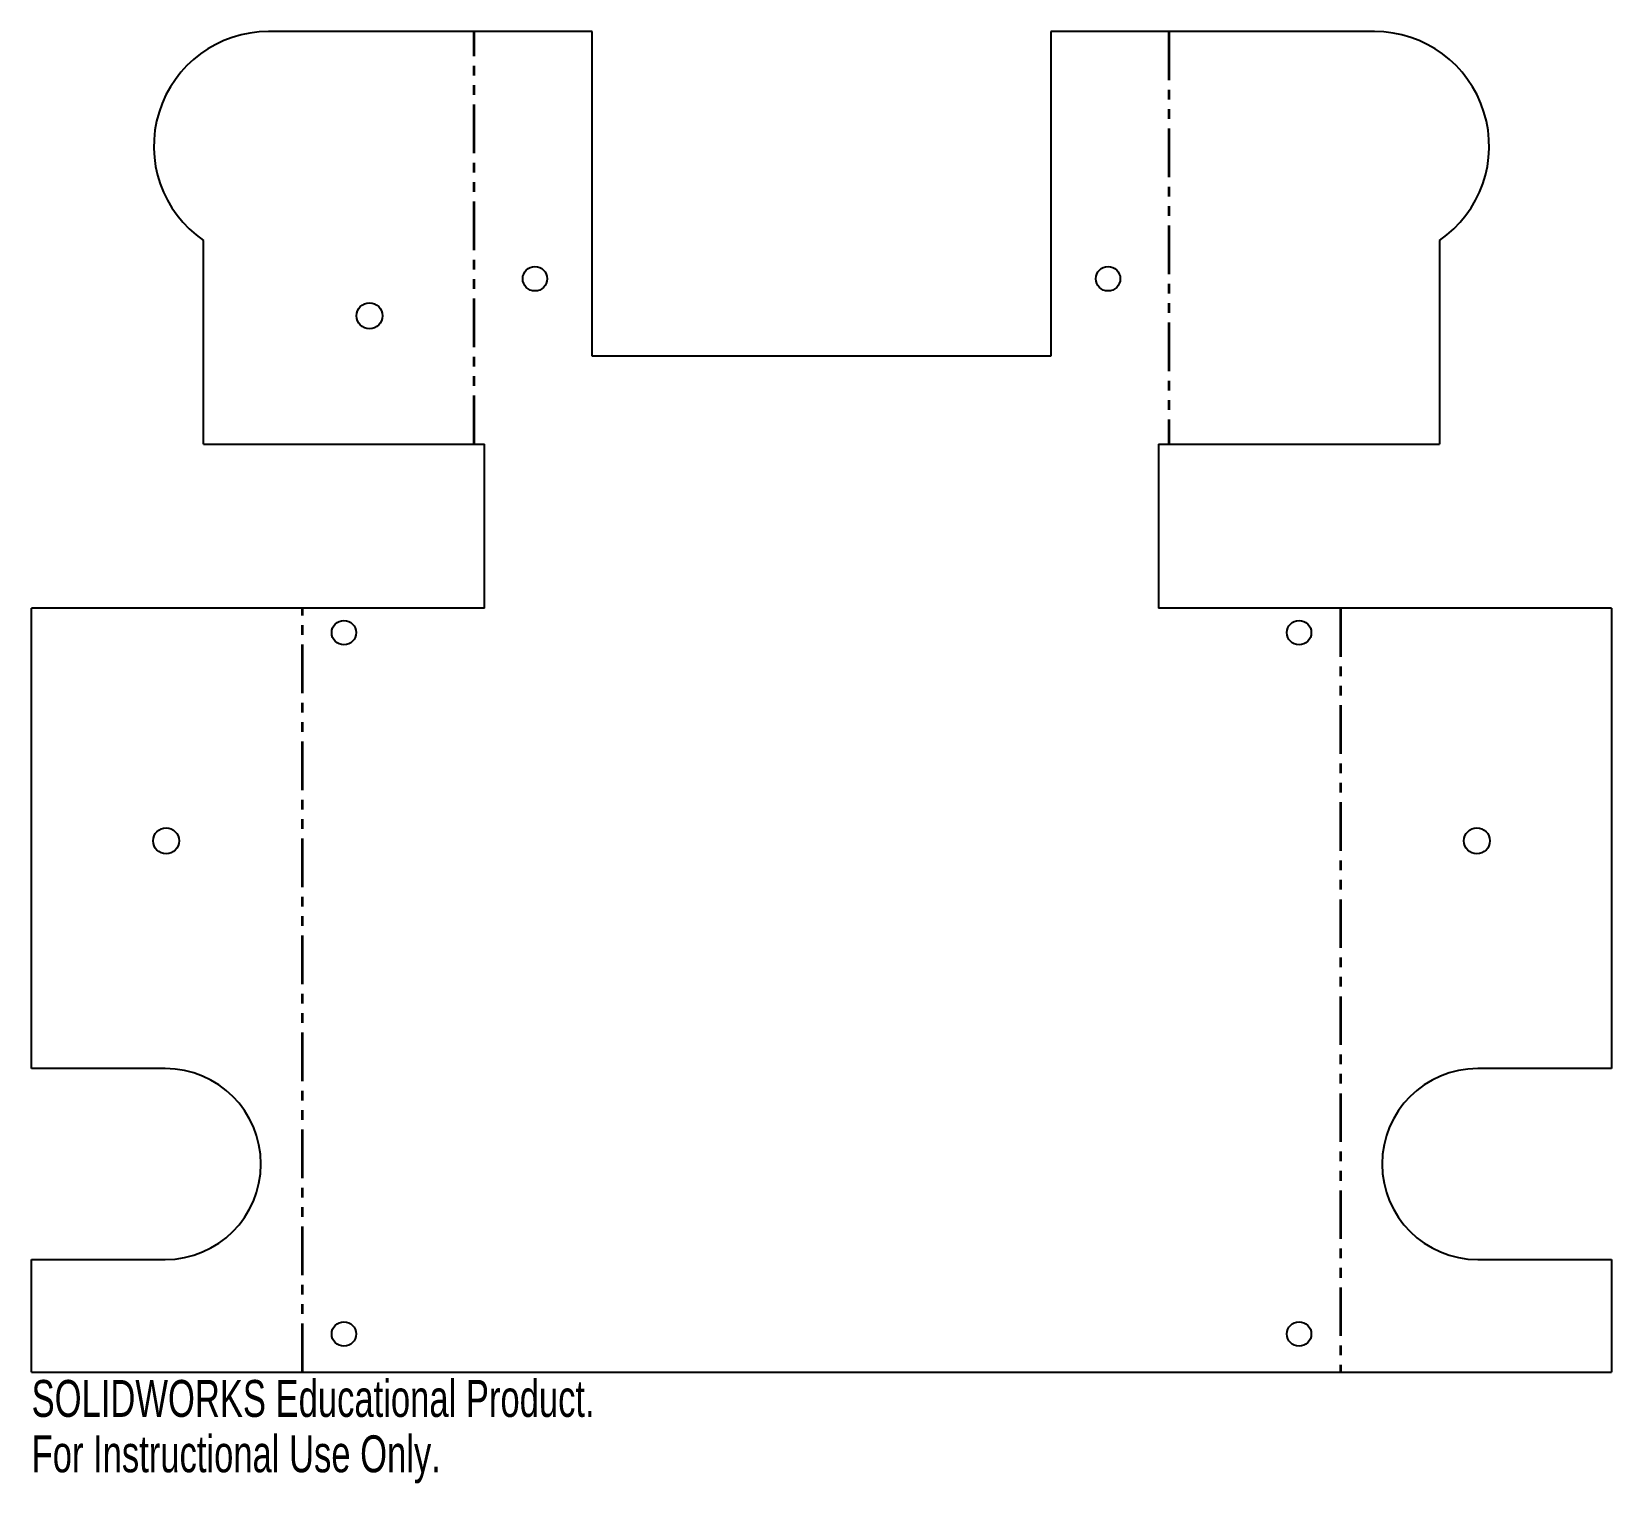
# Model space of a CAD drawing. Header units: millimetres. Extents: x -103 to 103, y -67 to 123.
import ezdxf

# ---------------------------------------------------------------- set-up
doc = ezdxf.new("R2010")
doc.units = ezdxf.units.MM
doc.linetypes.add('PHANTOM', pattern=[12.7, 6.35, -1.27, 1.27, -1.27, 1.27, -1.27])
doc.layers.add('BEND_UP', color=3, linetype='PHANTOM', lineweight=35)
doc.styles.add('SLDTEXTSTYLE0', font='TXT', dxfattribs={"width": 0.7})

msp = doc.modelspace()

# ---------------------------------------------------------------- linework, layer by layer
at = {"linetype": 'Continuous', "lineweight": 25}
for p, q in [((-30, 123.02), (-72.37, 123.02)), ((-30, 80.52), (-30, 123.02)), ((30, 123.02), (30, 80.52)), ((72.37, 123.02), (30, 123.02)), ((-80.87, 69.02), (-80.87, 95.66)), ((80.87, 95.66), (80.87, 69.02)), ((30, 80.52), (-30, 80.52)), ((-80.87, 69.02), (-44.1, 69.02)), ((-44.1, 47.52), (-44.1, 69.02)), ((44.1, 69.02), (80.87, 69.02)), ((44.1, 69.02), (44.1, 47.52)), ((-103.37, -12.73), (-103.37, 47.52)), ((-44.1, 47.52), (-103.37, 47.52)), ((103.37, 47.52), (44.1, 47.52)), ((103.37, 47.52), (103.37, -12.73)), ((-85.87, -12.73), (-103.37, -12.73)), ((103.37, -12.73), (85.87, -12.73)), ((-103.37, -52.48), (-103.37, -37.73)), ((-103.37, -37.73), (-85.87, -37.73)), ((85.87, -37.73), (103.37, -37.73)), ((103.37, -37.73), (103.37, -52.48)), ((-103.37, -52.48), (103.37, -52.48))]:
    msp.add_line(p, q, dxfattribs=at)
for centre, radius in [((-37.5, 90.66), 1.6), ((37.5, 90.66), 1.6), ((-59.15, 85.81), 1.7), ((-62.5, 44.33), 1.6), ((62.5, 44.33), 1.6), ((-85.77, 17.07), 1.7), ((85.77, 17.07), 1.7), ((-62.5, -47.48), 1.6), ((62.5, -47.48), 1.6)]:
    msp.add_circle(centre, radius, dxfattribs=at)
for centre, radius, start, end in [((-72.37, 108.02), 15, 90, 235.4819), ((72.37, 108.02), 15, 304.5181, 90), ((-85.87, -25.23), 12.5, 270, 90), ((85.87, -25.23), 12.5, 90, 270)]:
    msp.add_arc(centre, radius, start, end, dxfattribs=at)
at = {"layer": 'BEND_UP', "color": 3, "linetype": 'PHANTOM', "lineweight": 35}
for p, q in [((-45.44, 69.02), (-45.44, 123.02)), ((45.44, 123.02), (45.44, 69.02)), ((-67.94, -52.48), (-67.94, 47.52)), ((67.94, 47.52), (67.94, -52.48))]:
    msp.add_line(p, q, dxfattribs=at)

# ---------------------------------------------------------------- texts
at = {"color": 7, "linetype": 'Continuous', "char_height": 4.8336, "attachment_point": 1, "style": 'SLDTEXTSTYLE0'}
for s, insert in [('SOLIDWORKS Educational Product.', (-103.37, -53.5)), ('For Instructional Use Only.', (-103.37, -60.75))]:
    msp.add_mtext(s, dxfattribs=dict(at, insert=insert))

doc.saveas('drawing.dxf')
